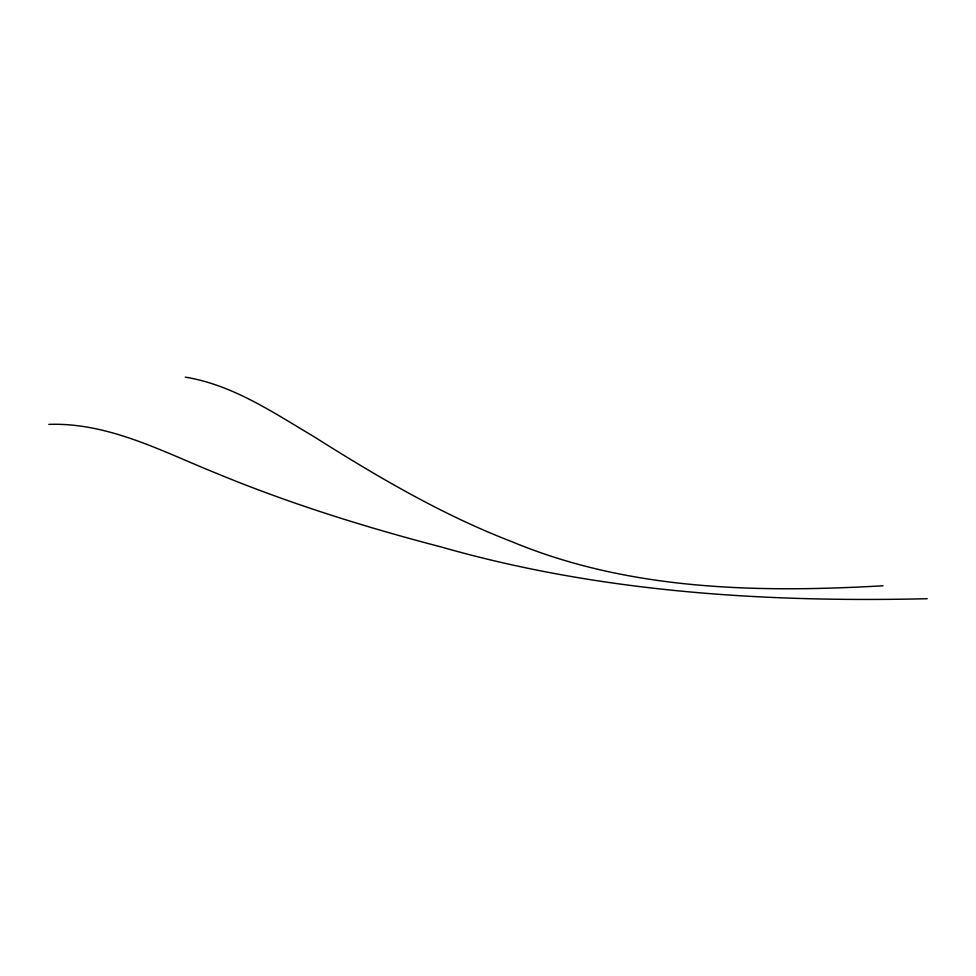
<?xml version="1.0" encoding="UTF-8"?>
<svg xmlns="http://www.w3.org/2000/svg" width="976" height="976" viewBox="0 0 976 976"><rect width="100%" height="100%" fill="white"/><g stroke="black" fill="none" stroke-linecap="round" stroke-linejoin="round"><path stroke-width="1.46" d="M883.036 585.783C758.218 592.883 629.252 590.59 512.034 541.741C441.774 514.73 376.712 476.312 313.259 436.223C272.951 412.36 232.447 384.727 185.269 377.163M48.8 424.389C107.824 422.315 161.504 451.095 214.72 472.604C288.091 503.067 364.06 526.857 440.884 546.889C598.788 592.103 763.708 602.558 927.2 598.715"/></g></svg>
